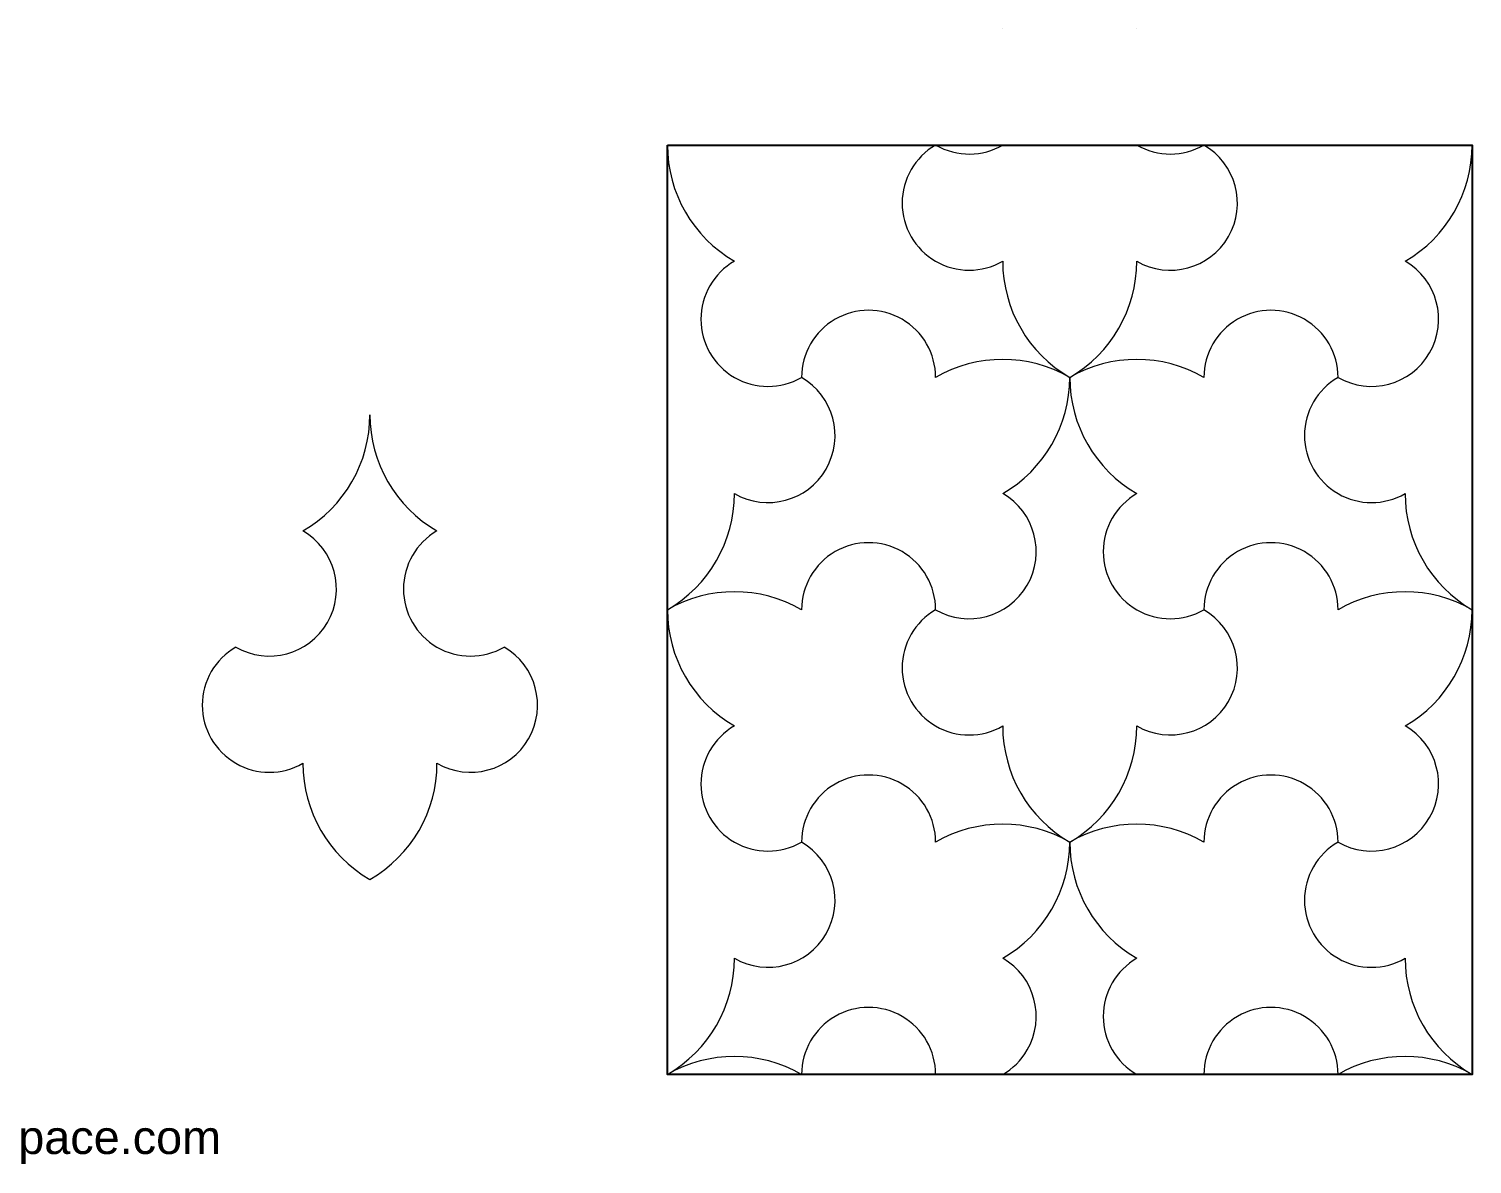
# Model space of a CAD drawing. Header units: millimetres. Extents: x -492 to 233, y 9 to 247.
# Drawn here: x -69.1 to 232.6, y 8.8 to 246 of the extents above; entities that cross this region are included whole.
import ezdxf

# ---------------------------------------------------------------- set-up
doc = ezdxf.new("R2010")
doc.units = ezdxf.units.MM
doc.header["$MEASUREMENT"] = 0
doc.layers.add('Default', color=18, linetype='Continuous')
doc.layers.add('Layer 1', color=18, linetype='Continuous')

msp = doc.modelspace()

# ---------------------------------------------------------------- linework, layer by layer
at = {"layer": 'Default', "color": 5}
msp.add_lwpolyline([(64.39, 221.75), (232.61, 221.75), (232.61, 27.51), (64.39, 27.51)], close=True, dxfattribs=at)
at = {"layer": 'Default', "color": 5, "lineweight": 9}
for points, knots in [([(120.46, 221.75), (116.13, 219.24), (113.46, 214.61), (113.46, 209.61), (113.46, 204.6), (116.13, 199.97), (120.46, 197.47), (124.8, 194.96), (130.14, 194.96), (134.48, 197.47)], [0, 0, 0, 0, 0.25, 0.25, 0.25, 0.5, 0.5, 0.5, 1, 1, 1, 1]), ([(162.52, 197.47), (169.22, 193.6), (177.8, 195.89), (181.67, 202.6), (185.54, 209.3), (183.24, 217.87), (176.53, 221.75)], [0, 0, 0, 0, 0.333333, 0.333333, 0.333333, 1, 1, 1, 1]), ([(204.57, 173.19), (200.23, 170.68), (197.56, 166.06), (197.56, 161.05), (197.56, 156.04), (200.23, 151.41), (204.57, 148.91), (208.91, 146.4), (214.25, 146.4), (218.59, 148.91)], [0, 0, 0, 0, 0.25, 0.25, 0.25, 0.5, 0.5, 0.5, 1, 1, 1, 1]), ([(120.46, 124.63), (127.17, 120.76), (135.74, 123.05), (139.61, 129.76), (143.48, 136.46), (141.19, 145.04), (134.48, 148.91)], [0, 0, 0, 0, 0.333333, 0.333333, 0.333333, 1, 1, 1, 1]), ([(-25.82, 116.83), (-19.12, 112.96), (-10.55, 115.25), (-6.67, 121.96), (-2.8, 128.66), (-5.1, 137.24), (-11.81, 141.11)], [0, 0, 0, 0, 0.333333, 0.333333, 0.333333, 1, 1, 1, 1]), ([(16.23, 141.11), (11.89, 138.6), (9.22, 133.97), (9.22, 128.97), (9.22, 123.96), (11.89, 119.33), (16.23, 116.83), (20.57, 114.32), (25.91, 114.32), (30.25, 116.83)], [0, 0, 0, 0, 0.25, 0.25, 0.25, 0.5, 0.5, 0.5, 1, 1, 1, 1]), ([(120.46, 124.63), (116.13, 122.12), (113.46, 117.5), (113.46, 112.49), (113.46, 107.48), (116.13, 102.85), (120.46, 100.35), (124.8, 97.84), (130.14, 97.84), (134.48, 100.35)], [0, 0, 0, 0, 0.25, 0.25, 0.25, 0.5, 0.5, 0.5, 1, 1, 1, 1]), ([(-25.82, 116.83), (-30.16, 114.32), (-32.83, 109.69), (-32.83, 104.69), (-32.83, 99.68), (-30.16, 95.05), (-25.82, 92.55), (-21.49, 90.04), (-16.14, 90.04), (-11.81, 92.55)], [0, 0, 0, 0, 0.25, 0.25, 0.25, 0.5, 0.5, 0.5, 1, 1, 1, 1]), ([(16.23, 92.55), (22.94, 88.68), (31.51, 90.97), (35.38, 97.68), (39.25, 104.38), (36.95, 112.96), (30.25, 116.83)], [0, 0, 0, 0, 0.333333, 0.333333, 0.333333, 1, 1, 1, 1]), ([(204.57, 76.07), (200.23, 73.56), (197.56, 68.94), (197.56, 63.93), (197.56, 58.92), (200.23, 54.29), (204.57, 51.79), (208.91, 49.29), (214.25, 49.29), (218.59, 51.79)], [0, 0, 0, 0, 0.25, 0.25, 0.25, 0.5, 0.5, 0.5, 1, 1, 1, 1]), ([(162.52, 51.79), (158.18, 49.29), (155.51, 44.66), (155.51, 39.65), (155.51, 34.64), (158.18, 30.01), (162.52, 27.51)], [0, 0, 0, 0, 0.2500072, 0.2500072, 0.2500072, 0.5000144, 0.5000144, 0.5000144, 0.5000144])]:
    msp.add_open_spline(points, degree=3, knots=knots, dxfattribs=at)
for points in [[(134.48, 197.47), (134.48, 187.45), (139.83, 178.2), (148.5, 173.19)], [(134.48, 148.91), (143.16, 153.92), (148.5, 163.17), (148.5, 173.19)], [(148.5, 173.19), (148.5, 163.17), (153.84, 153.92), (162.52, 148.91)], [(-11.81, 141.11), (-3.13, 146.11), (2.21, 155.37), (2.21, 165.39)], [(2.21, 165.39), (2.21, 155.37), (7.56, 146.11), (16.23, 141.11)], [(218.59, 148.91), (218.59, 138.89), (223.93, 129.64), (232.61, 124.63)], [(134.48, 100.35), (134.48, 90.33), (139.83, 81.08), (148.5, 76.07)], [(148.5, 76.07), (157.17, 81.08), (162.52, 90.33), (162.52, 100.35)], [(-11.81, 92.55), (-11.81, 82.53), (-6.46, 73.28), (2.21, 68.27)], [(2.21, 68.27), (10.89, 73.28), (16.23, 82.53), (16.23, 92.55)], [(134.48, 51.79), (143.16, 56.8), (148.5, 66.05), (148.5, 76.07)], [(148.5, 76.07), (148.5, 66.05), (153.84, 56.8), (162.52, 51.79)], [(218.59, 51.79), (218.59, 41.77), (223.93, 32.52), (232.61, 27.51)], [(120.46, 27.51), (120.46, 27.51), (120.46, 27.51), (120.46, 27.51)], [(176.53, 27.51), (176.53, 27.51), (176.53, 27.51), (176.53, 27.51)]]:
    msp.add_open_spline(points, degree=3, dxfattribs=at)
at = {"layer": 'Layer 1', "color": 5, "lineweight": 9}
for points in [[(134.48, 246.03), (134.48, 246.03), (134.48, 246.03), (134.48, 246.03)], [(162.52, 246.03), (162.52, 246.03), (162.52, 246.03), (162.52, 246.03)], [(64.39, 221.75), (64.39, 211.73), (69.74, 202.47), (78.41, 197.47)], [(120.46, 221.75), (124.96, 219.15), (130.29, 219.33), (134.49, 221.75)], [(162.52, 221.75), (166.85, 219.24), (172.2, 219.24), (176.53, 221.75)], [(218.59, 197.47), (227.26, 202.47), (232.61, 211.73), (232.61, 221.75)], [(148.5, 173.19), (157.17, 178.2), (162.52, 187.45), (162.52, 197.47)], [(148.5, 173.19), (139.83, 178.2), (129.14, 178.2), (120.46, 173.19)], [(176.53, 173.19), (167.86, 178.2), (157.17, 178.2), (148.5, 173.19)], [(64.39, 124.63), (73.07, 129.64), (78.41, 138.89), (78.41, 148.91)], [(92.43, 124.63), (83.75, 129.64), (73.07, 129.64), (64.39, 124.63)], [(232.61, 124.63), (223.93, 129.64), (213.24, 129.64), (204.57, 124.63)], [(64.39, 124.63), (64.39, 114.61), (69.74, 105.36), (78.41, 100.35)], [(218.59, 100.35), (227.26, 105.36), (232.61, 114.61), (232.61, 124.63)], [(148.5, 76.07), (139.83, 81.08), (129.14, 81.08), (120.46, 76.07)], [(176.53, 76.07), (167.86, 81.08), (157.17, 81.08), (148.5, 76.07)], [(64.39, 27.51), (73.07, 32.52), (78.41, 41.77), (78.41, 51.79)], [(92.43, 27.51), (83.75, 32.52), (73.07, 32.52), (64.39, 27.51)], [(232.61, 27.51), (223.93, 32.52), (213.24, 32.52), (204.57, 27.51)], [(120.46, 27.51), (120.46, 27.51), (120.46, 27.51), (120.46, 27.51)], [(176.53, 27.51), (176.53, 27.51), (176.53, 27.51), (176.53, 27.51)]]:
    msp.add_open_spline(points, degree=3, dxfattribs=at)
for points, knots in [([(78.41, 197.47), (74.07, 194.96), (71.4, 190.33), (71.4, 185.33), (71.4, 180.32), (74.07, 175.69), (78.41, 173.19), (82.75, 170.68), (88.09, 170.68), (92.43, 173.19)], [0, 0, 0, 0, 0.25, 0.25, 0.25, 0.5, 0.5, 0.5, 1, 1, 1, 1]), ([(204.57, 173.19), (211.28, 169.32), (219.85, 171.61), (223.72, 178.32), (227.59, 185.02), (225.29, 193.6), (218.59, 197.47)], [0, 0, 0, 0, 0.333333, 0.333333, 0.333333, 1, 1, 1, 1]), ([(120.46, 173.19), (120.46, 178.2), (117.79, 182.82), (113.46, 185.33), (109.12, 187.83), (103.77, 187.83), (99.44, 185.33), (95.1, 182.82), (92.43, 178.2), (92.43, 173.19)], [0, 0, 0, 0, 0.25, 0.25, 0.25, 0.5, 0.5, 0.5, 1, 1, 1, 1]), ([(204.57, 173.19), (204.57, 178.2), (201.9, 182.82), (197.56, 185.33), (193.22, 187.83), (187.88, 187.83), (183.54, 185.33), (179.21, 182.82), (176.53, 178.2), (176.53, 173.19)], [0, 0, 0, 0, 0.25, 0.25, 0.25, 0.5, 0.5, 0.5, 1, 1, 1, 1]), ([(78.41, 148.91), (85.12, 145.04), (93.69, 147.33), (97.56, 154.04), (101.43, 160.74), (99.13, 169.32), (92.43, 173.19)], [0, 0, 0, 0, 0.333333, 0.333333, 0.333333, 1, 1, 1, 1]), ([(120.46, 124.63), (127.17, 120.76), (135.74, 123.05), (139.61, 129.76), (143.48, 136.46), (141.19, 145.04), (134.48, 148.91)], [0, 0, 0, 0, 0.333333, 0.333333, 0.333333, 1, 1, 1, 1]), ([(162.52, 148.91), (158.18, 146.4), (155.51, 141.78), (155.51, 136.77), (155.51, 131.76), (158.18, 127.13), (162.52, 124.63), (166.85, 122.12), (172.2, 122.12), (176.53, 124.63)], [0, 0, 0, 0, 0.25, 0.25, 0.25, 0.5, 0.5, 0.5, 1, 1, 1, 1]), ([(120.46, 124.63), (120.46, 129.64), (117.79, 134.26), (113.46, 136.77), (109.12, 139.27), (103.77, 139.27), (99.44, 136.77), (95.1, 134.26), (92.43, 129.64), (92.43, 124.63)], [0, 0, 0, 0, 0.25, 0.25, 0.25, 0.5, 0.5, 0.5, 1, 1, 1, 1]), ([(204.57, 124.63), (204.57, 129.64), (201.9, 134.26), (197.56, 136.77), (193.22, 139.27), (187.88, 139.27), (183.54, 136.77), (179.21, 134.26), (176.53, 129.64), (176.53, 124.63)], [0, 0, 0, 0, 0.25, 0.25, 0.25, 0.5, 0.5, 0.5, 1, 1, 1, 1]), ([(162.52, 100.35), (169.22, 96.48), (177.8, 98.78), (181.67, 105.48), (185.54, 112.18), (183.24, 120.76), (176.53, 124.63)], [0, 0, 0, 0, 0.333333, 0.333333, 0.333333, 1, 1, 1, 1]), ([(78.41, 100.35), (74.07, 97.84), (71.4, 93.22), (71.4, 88.21), (71.4, 83.2), (74.07, 78.57), (78.41, 76.07), (82.75, 73.57), (88.09, 73.57), (92.43, 76.07)], [0, 0, 0, 0, 0.25, 0.25, 0.25, 0.5, 0.5, 0.5, 1, 1, 1, 1]), ([(204.57, 76.07), (211.28, 72.2), (219.85, 74.5), (223.72, 81.2), (227.59, 87.9), (225.29, 96.48), (218.59, 100.35)], [0, 0, 0, 0, 0.333333, 0.333333, 0.333333, 1, 1, 1, 1]), ([(120.46, 76.07), (120.46, 81.08), (117.79, 85.7), (113.46, 88.21), (109.12, 90.71), (103.77, 90.71), (99.44, 88.21), (95.1, 85.7), (92.43, 81.08), (92.43, 76.07)], [0, 0, 0, 0, 0.25, 0.25, 0.25, 0.5, 0.5, 0.5, 1, 1, 1, 1]), ([(204.57, 76.07), (204.57, 81.08), (201.9, 85.7), (197.56, 88.21), (193.22, 90.71), (187.88, 90.71), (183.54, 88.21), (179.21, 85.7), (176.53, 81.08), (176.53, 76.07)], [0, 0, 0, 0, 0.25, 0.25, 0.25, 0.5, 0.5, 0.5, 1, 1, 1, 1]), ([(78.41, 51.79), (85.12, 47.92), (93.69, 50.22), (97.56, 56.92), (101.43, 63.63), (99.13, 72.2), (92.43, 76.07)], [0, 0, 0, 0, 0.333333, 0.333333, 0.333333, 1, 1, 1, 1]), ([(134.49, 27.51), (136.55, 28.7), (138.34, 30.43), (139.61, 32.64), (143.48, 39.35), (141.19, 47.92), (134.48, 51.79)], [0.2234381, 0.2234381, 0.2234381, 0.2234381, 0.3333333, 0.3333333, 0.3333333, 1, 1, 1, 1]), ([(120.46, 27.51), (120.46, 32.52), (117.79, 37.15), (113.46, 39.65), (109.12, 42.15), (103.77, 42.15), (99.44, 39.65), (95.1, 37.15), (92.43, 32.52), (92.43, 27.51)], [0, 0, 0, 0, 0.25, 0.25, 0.25, 0.5, 0.5, 0.5, 1, 1, 1, 1]), ([(204.57, 27.51), (204.57, 32.52), (201.9, 37.15), (197.56, 39.65), (193.22, 42.15), (187.88, 42.15), (183.54, 39.65), (179.21, 37.15), (176.53, 32.52), (176.53, 27.51)], [0, 0, 0, 0, 0.25, 0.25, 0.25, 0.5, 0.5, 0.5, 1, 1, 1, 1])]:
    msp.add_open_spline(points, degree=3, knots=knots, dxfattribs=at)

# ---------------------------------------------------------------- texts
at = {"color": 5, "insert": (-143.01, 17.89), "char_height": 7, "width": 119.6325, "attachment_point": 1, "line_spacing_factor": 0.963855}
msp.add_mtext('\\fArial;www.craftsmanspace.com', dxfattribs=at)

doc.saveas('drawing.dxf')
